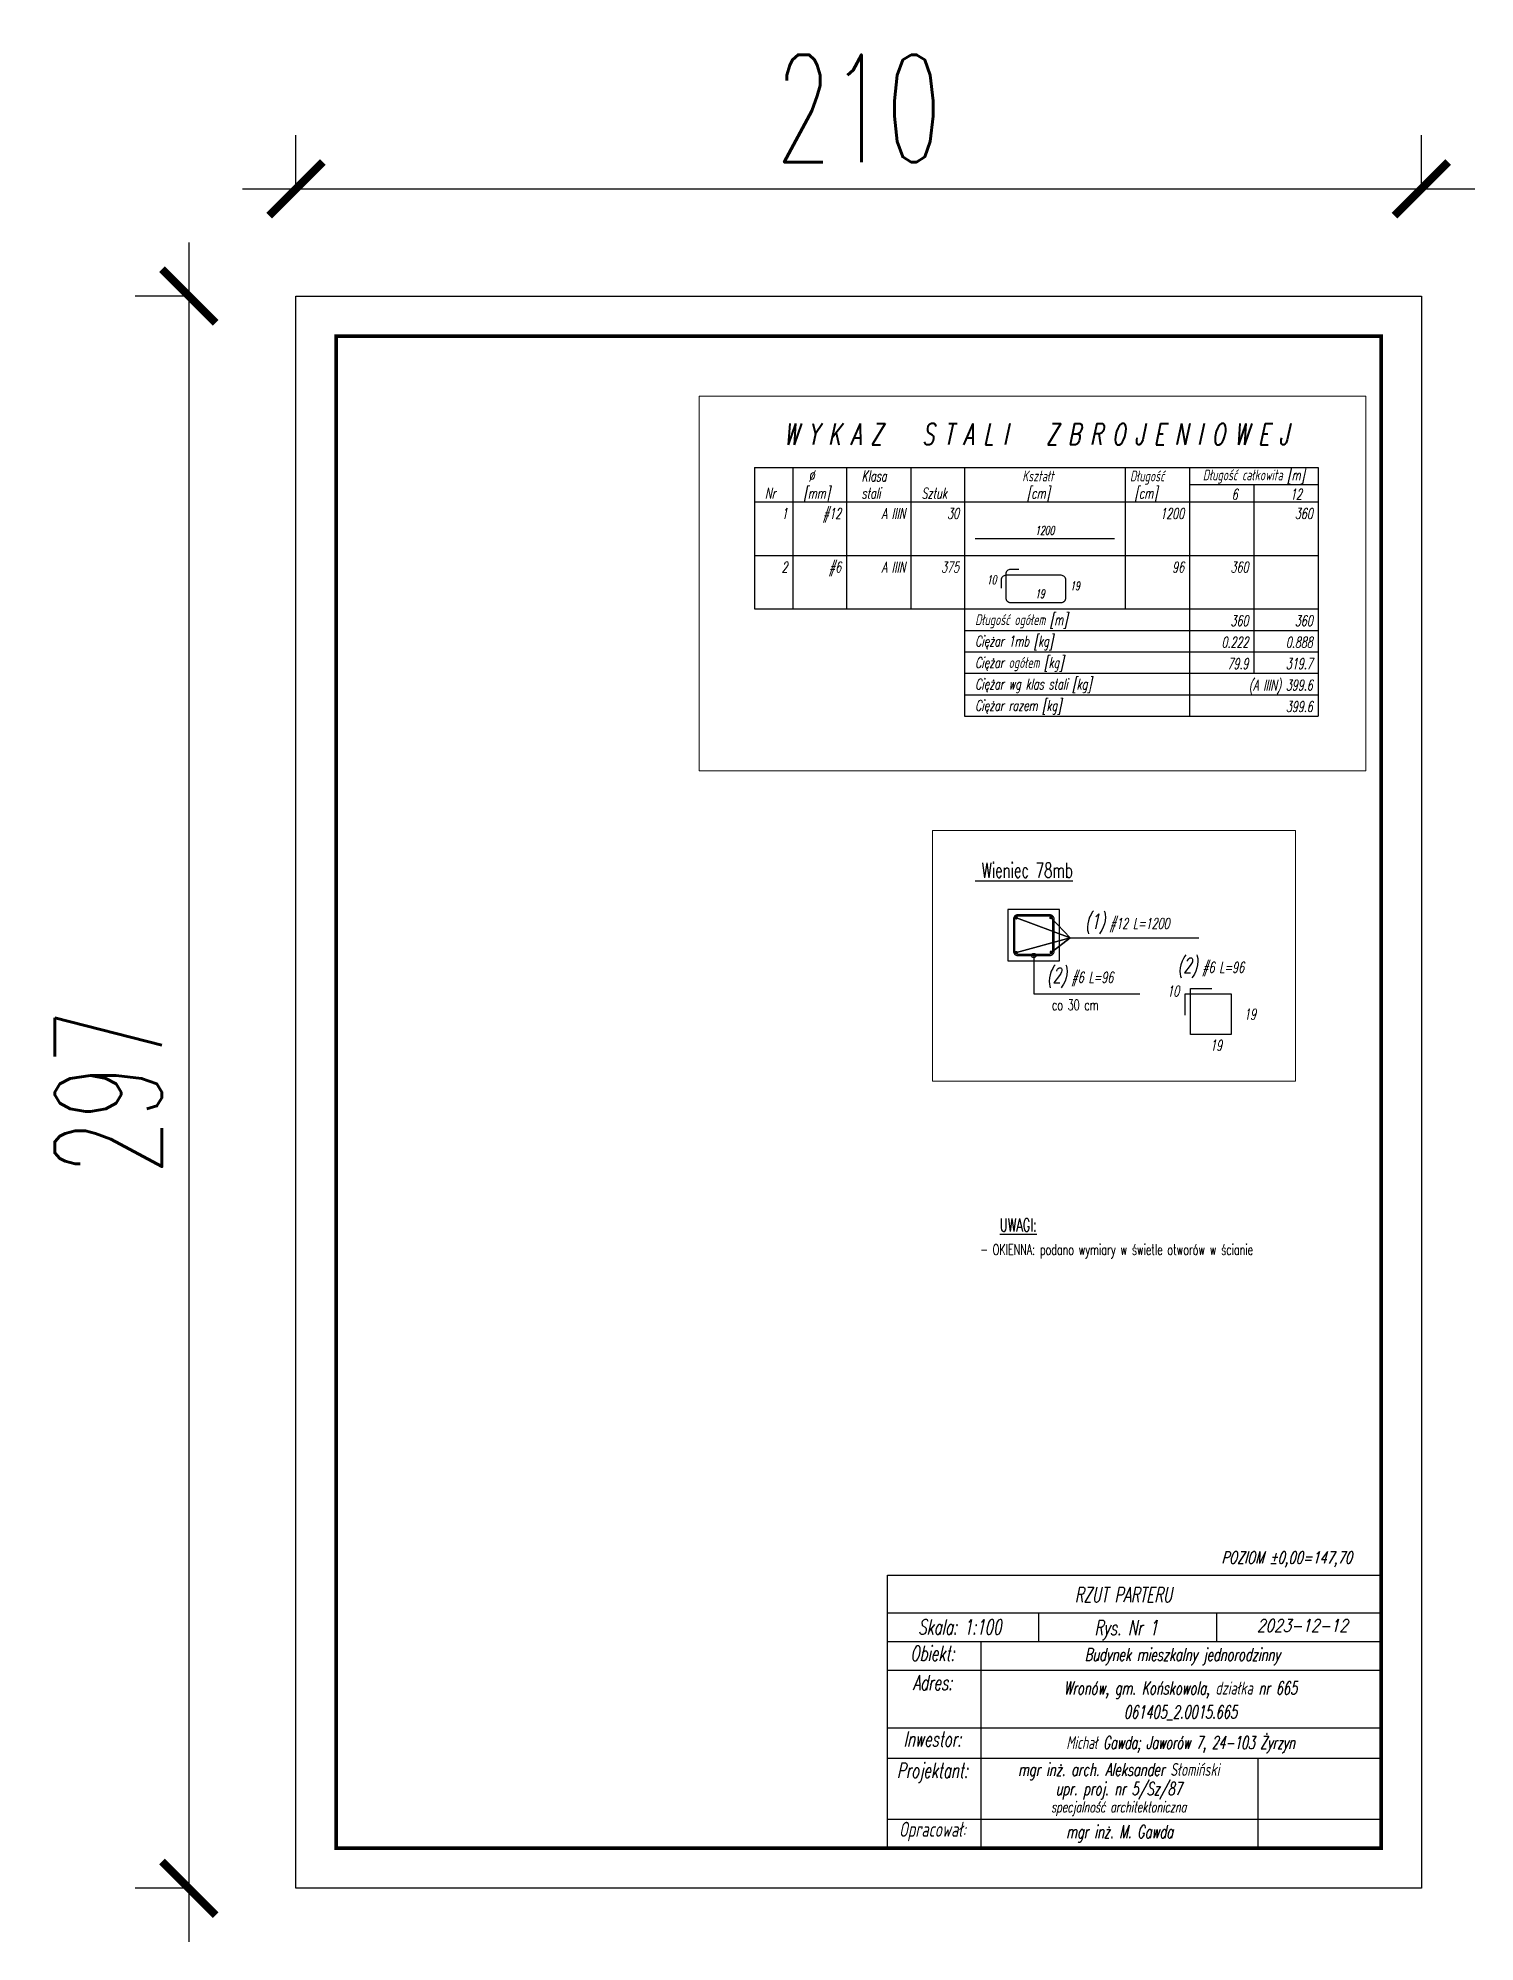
# Paper-space layout 'Layout1' of a CAD drawing. Header units: millimetres. Extents: x -251 to 18, y -18 to 338.
# The model-space entities are those that its viewports show. They can reach past a viewport. Long polylines and large blocks are cut down to what shows.
import ezdxf
from ezdxf.enums import TextEntityAlignment as Align

# ---------------------------------------------------------------- set-up
doc = ezdxf.new("R2010")
doc.units = ezdxf.units.MM
doc.header["$LTSCALE"] = 50
doc.layers.get('Defpoints').update_dxf_attribs({"color": 251})
for name, color, linetype in [('02', 4, 'Continuous'), ('K-ODNOSNIK', 8, 'Continuous'), ('K-RAMKA', 181, 'Continuous'), ('K-TEXT 2.4mm', 71, 'Continuous'), ('K-TEXT 2.8mm', 101, 'Continuous'), ('K-TEXT 2mm', 254, 'Continuous'), ('K-TEXT 4mm', 4, 'Continuous'), ('K-ZBROJ_06', 101, 'Continuous'), ('K-ZBROJ_12', 161, 'Continuous'), ('N-25', 71, 'Continuous'), ('PrzylElektr', 10, 'Continuous'), ('ZBROJA_NIEZLICZAC', 255, 'Continuous'), ('ZBROJA_RZUTPR', 141, 'Continuous'), ('ZBROJA_RZUTPR1', 255, 'Continuous'), ('ZBROJA_ZESTAWIENIE', 62, 'Continuous'), ('ZBROJA_ZESTAWIENIE1', 252, 'Continuous'), ('ZBROJA_ZESTAWIENIE2', 30, 'Continuous'), ('ZBROJA_ZESTAWIENIE3', 141, 'Continuous'), ('ZBROJA_ZESTAWIENIE4', 210, 'Continuous')]:
    doc.layers.add(name, color=color, linetype=linetype)
doc.layers.add('__NIEDRUK__', color=54, linetype='Continuous', plot=False)
doc.styles.add('ROMANS', font='ROMANS.SHX', dxfattribs={"width": 0.8, "oblique": 15, "height": 10})
doc.styles.add('STYL_ZBROJA', font='romanszb.shx', dxfattribs={"width": 0.65, "oblique": 12})
doc.styles.add('text 2.4mm', font='romans.shx', dxfattribs={"width": 0.65})
doc.styles.add('text 2.8mm', font='romans.shx', dxfattribs={"width": 0.65})
doc.styles.add('text 2mm', font='romans.shx', dxfattribs={"width": 0.65})
doc.styles.add('WYM1', font='romanszb.shx', dxfattribs={"width": 0.6})
doc.dimstyles.new('CM100', dxfattribs={"dimscale": 5, "dimtxt": 2, "dimasz": 1, "dimexe": 1, "dimexo": 2, "dimgap": 0.5, "dimtad": 1, "dimrnd": 0.5, "dimdsep": 46, "dimtxsty": 'WYM1', "dimblk": 'OBLIQUE', "dimcen": 0, "dimdle": 1, "dimclrd": 253, "dimclre": 251, "dimclrt": 30, "dimadec": 0, "dimazin": 0, "dimtfac": 1, "dimtix": 1, "dimtmove": 0, "dimatfit": 0, "dimfxl": 1, "dimtfillclr": 256, "dimtolj": 1, "dimarcsym": 0})

# ---------------------------------------------------------------- blocks, each defined once
blk = doc.blocks.new('rabx')
at = {"layer": 'K-TEXT 2.8mm'}
for p, q in [((-805.2, 438.6), (-15.6, 438.6)), ((-563.5, 438.6), (-563.5, 392.6)), ((-279, 438.6), (-279, 392.6)), ((-805.2, 392.6), (-15.6, 392.6)), ((-655.9, 392.6), (-655.9, 62.3))]:
    blk.add_line(p, q, dxfattribs=at)
at = {"layer": 'K-TEXT 2mm'}
for p, q in [((-805.2, 346.6), (-15.6, 346.6)), ((-805.2, 254.6), (-15.6, 254.6)), ((-805.2, 206), (-15.6, 206)), ((-212.5, 62.3), (-212.5, 206)), ((-805.2, 108.3), (-15.6, 108.3))]:
    blk.add_line(p, q, dxfattribs=at)
at = {"layer": 'K-TEXT 4mm'}
blk.add_lwpolyline([(-805.2, 62.3), (-805.2, 498.6), (-15.6, 498.6), (-15.6, 62.3)], close=True, dxfattribs=at)
at = {"layer": '02', "style": 'ROMANS', "oblique": 15, "width": 0.8}
blk.add_text('2023-12-12', height=20, dxfattribs=at).set_placement((-141.8, 408), align=Align.CENTER)
at = {"layer": 'K-TEXT 2.4mm', "style": 'STYL_ZBROJA', "oblique": 12}
for s, width, p in [('Budynek mieszkalny jednorodzinny', 0.65, (-333.4, 361.5)), ('Wronów, gm. Końskowola, działka nr 665', 0.65, (-336.4, 307.8)), ('061405_2.0015.665', 0.65, (-336.4, 269.5)), ('Michał Gawda; Jaworów 7, 24-103 Żyrzyn', 0.62, (-336.4, 220.8)), ('mgr inż. arch. Aleksander Słomiński', 0.65, (-435.2, 177.7)), ('upr. proj. nr 5/Sz/87', 0.65, (-435.2, 147)), ('mgr inż. M. Gawda', 0.65, (-433.9, 78.3))]:
    blk.add_text(s, height=20.567, dxfattribs=dict(at, width=width)).set_placement(p, align=Align.CENTER)
at = {"layer": 'K-TEXT 2.8mm', "style": 'STYL_ZBROJA', "oblique": 12, "width": 0.65}
for s, height, p in [('Obiekt:', 24, (-733.1, 361.5)), ('Adres:', 24, (-733.1, 314.9)), ('Inwestor:', 24, (-733.1, 224.5)), ('Projektant:', 23.995, (-733.1, 174.5)), ('Opracował:', 24, (-733.1, 80.4))]:
    blk.add_text(s, height=height, dxfattribs=at).set_placement(p, align=Align.CENTER)
at = {"layer": 'K-TEXT 2mm', "style": 'STYL_ZBROJA', "oblique": 12, "width": 0.65}
blk.add_text('specjalność architektoniczna', height=17.139, dxfattribs=at).set_placement((-435.2, 119.6), align=Align.CENTER)
at = {"layer": 'N-25', "ltscale": 10, "style": 'ROMANS', "oblique": 15, "width": 0.7}
blk.add_text('POZIOM %%P0,00=147,70', height=19.282, dxfattribs=at).set_placement((-271.1, 517.1))
blk = doc.blocks.new('_ArchTick')
at = {"color": 0, "linetype": 'ByBlock', "const_width": 0.15}
blk.add_lwpolyline([(-0.5, -0.5), (0.5, 0.5)], dxfattribs=at)
blk = doc.blocks.new('*D92')
at = {"layer": '__NIEDRUK__', "color": 251, "lineweight": -2, "transparency": 16777216}
for p, q in [((-210, 317), (-210, 327)), ((0, 317), (0, 327))]:
    blk.add_line(p, q, dxfattribs=at)
at = {"layer": '__NIEDRUK__', "color": 253, "lineweight": -2, "transparency": 16777216}
blk.add_line((-220, 317), (10, 317), dxfattribs=at)
at = {"layer": 'Defpoints', "color": 0, "transparency": 16777216}
for p in [(0, 317), (-210, 297), (0, 297)]:
    blk.add_point(p, dxfattribs=at)
at = {"layer": '__NIEDRUK__', "color": 253, "lineweight": -2, "transparency": 16777216, "xscale": 10, "yscale": 10, "zscale": 10, "rotation": 180}
blk.add_blockref('_ArchTick', (-210, 317), dxfattribs=at)
at = {"layer": '__NIEDRUK__', "color": 253, "lineweight": -2, "transparency": 16777216, "xscale": 10, "yscale": 10, "zscale": 10}
blk.add_blockref('_ArchTick', (0, 317), dxfattribs=at)
at = {"layer": '__NIEDRUK__', "color": 30, "transparency": 16777216, "insert": (-105, 332), "char_height": 20, "attachment_point": 5, "style": 'WYM1'}
blk.add_mtext('\\A1;210', dxfattribs=at)
blk = doc.blocks.new('*D93')
at = {"layer": '__NIEDRUK__', "color": 253, "lineweight": -2, "transparency": 16777216}
blk.add_line((-230, 307), (-230, -10), dxfattribs=at)
at = {"layer": '__NIEDRUK__', "color": 251, "lineweight": -2, "transparency": 16777216}
for p, q in [((-230, 297), (-240, 297)), ((-230, 0), (-240, 0))]:
    blk.add_line(p, q, dxfattribs=at)
at = {"layer": 'Defpoints', "color": 0, "transparency": 16777216}
for p in [(-210, 297), (-210, 0), (-230, 0)]:
    blk.add_point(p, dxfattribs=at)
at = {"layer": '__NIEDRUK__', "color": 253, "lineweight": -2, "transparency": 16777216, "xscale": 10, "yscale": 10, "zscale": 10}
for p, rotation in [((-230, 297), 90), ((-230, 0), 270)]:
    blk.add_blockref('_ArchTick', p, dxfattribs=dict(at, rotation=rotation))
at = {"layer": '__NIEDRUK__', "color": 30, "transparency": 16777216, "insert": (-245, 148.5), "char_height": 20, "attachment_point": 5, "rotation": 90, "style": 'WYM1'}
blk.add_mtext('\\A1;297', dxfattribs=at)
blk = doc.blocks.new('A$C392df230')
h = blk.add_hatch()
h.set_pattern_fill('ANGLE', color=256, scale=0.025)
h.set_pattern_definition([(360, (-2880.4701, 5517.13781), (-5e-64, 0.174625), [0.127, -0.047625]), (90, (-2880.4701, 5517.13781), (-0.174625, 1e-17), [0.127, -0.047625])])
h.paths.add_polyline_path([(0.5, 0, 1), (-0.5, 0, 1)])
blk.add_circle((0, 0), 0.5)
blk = doc.blocks.new('_zestawiejnieM')
at = {"layer": 'ZBROJA_ZESTAWIENIE'}
for p, q in [((0, -40), (263, -40)), ((0, -40), (0, -48)), ((18, -40), (18, -48)), ((43, -40), (43, -48)), ((73, -40), (73, -48)), ((98, -40), (98, -48)), ((173, -40), (173, -48)), ((203, -40), (203, -48)), ((263, -40), (263, -56)), ((0, -48), (0, -56)), ((18, -48), (18, -56)), ((43, -48), (43, -56)), ((73, -48), (73, -56)), ((98, -48), (98, -56)), ((173, -48), (173, -56)), ((203, -48), (203, -56)), ((233, -48), (233, -56)), ((263, -48), (263, -56)), ((263, -48), (263, -56)), ((0, -56), (263, -56)), ((0, -56), (0, -81)), ((18, -56), (18, -81)), ((43, -56), (43, -81)), ((73, -56), (73, -81)), ((98, -56), (98, -81)), ((173, -56), (173, -81)), ((203, -56), (203, -81)), ((233, -56), (233, -81)), ((263, -56), (263, -81)), ((263, -56), (263, -81)), ((0, -81), (0, -106)), ((18, -81), (18, -106)), ((43, -81), (43, -106)), ((73, -81), (73, -106)), ((98, -81), (98, -106)), ((173, -81), (173, -106)), ((203, -81), (203, -106)), ((233, -81), (233, -106)), ((263, -81), (263, -106)), ((263, -81), (263, -106)), ((0, -106), (263, -106)), ((98, -106), (98, -156)), ((203, -106), (203, -156)), ((233, -106), (233, -136)), ((263, -106), (263, -146)), ((263, -106), (263, -136)), ((263, -106), (263, -146)), ((263, -136), (263, -146)), ((263, -146), (263, -156)), ((98, -156), (263, -156))]:
    blk.add_line(p, q, dxfattribs=at)
at = {"layer": 'ZBROJA_ZESTAWIENIE1'}
for p, q in [((203, -48), (263, -48)), ((0, -81), (263, -81)), ((98, -116), (263, -116)), ((98, -126), (263, -126)), ((98, -136), (263, -136)), ((98, -146), (263, -146))]:
    blk.add_line(p, q, dxfattribs=at)
at = {"layer": 'ZBROJA_ZESTAWIENIE3'}
blk.add_lwpolyline([(103, -73.2), (168, -73.2)], dxfattribs=at)
blk.add_lwpolyline([(123.35, -87.55), (119.5, -87.55, 0.414214), (117.3, -89.75), (117.3, -100.75, 0.414214), (119.5, -102.95), (143.1, -102.95, 0.414214), (145.3, -100.75), (145.3, -92.5, 0.414214), (143.1, -90.3), (117.35, -90.3, 0.414214), (115.15, -92.5), (115.15, -96.3)], format="xyb", dxfattribs=at)
at = {"layer": '__NIEDRUK__', "style": 'text 2mm', "width": 0.65}
blk.add_text('18:01:39', height=10, dxfattribs=at).set_placement((0, 0))
at = {"layer": 'ZBROJA_ZESTAWIENIE2', "style": 'STYL_ZBROJA', "oblique": 12, "width": 0.65}
for s, p in [(' %%c', (23, -48)), ('Klasa', (50, -48)), ('Kształt', (125, -48)), (' Długość', (173, -48)), ('Nr', (5, -56)), ('[mm]', (23, -56)), ('stali', (50, -56)), ('Sztuk', (78, -56)), (' [cm]', (125, -56)), ('  [cm]', (173, -56)), ('Długość ogółem [m]', (103, -115)), ('Ciężar 1mb [kg]', (103, -125)), ('Ciężar ogółem [kg]', (103, -135)), ('Ciężar wg klas stali [kg]', (103, -145)), ('Ciężar razem [kg]', (103, -155))]:
    blk.add_text(s, height=5, dxfattribs=at).set_placement(p, align=Align.BOTTOM_LEFT)
for s, height, p in [('Długość całkowita [m]', 5, (233, -46)), ('19', 4, (133.25, -100.9))]:
    blk.add_text(s, height=height, dxfattribs=at).set_placement(p, align=Align.CENTER)
for s, p in [('6', (225.5, -55)), ('12', (255.5, -55)), ('1', (15.5, -64)), ('#12', (40.5, -64)), ('A IIIN', (70.5, -64)), ('30', (95.5, -64)), ('1200', (200.5, -64)), ('360', (260.5, -64)), ('2', (15.5, -89)), ('#6', (40.5, -89)), ('A IIIN', (70.5, -89)), ('375', (95.5, -89)), ('96', (200.5, -89)), ('360', (230.5, -89)), ('360', (230.5, -114)), ('360', (260.5, -114)), ('0.222', (230.5, -124)), ('0.888', (260.5, -124)), ('79.9', (230.5, -134)), ('319.7', (260.5, -134)), ('(A IIIN) 399.6', (260.5, -144)), ('399.6', (260.5, -154))]:
    blk.add_text(s, height=5, dxfattribs=at).set_placement(p, align=Align.RIGHT)
blk.add_text('1200', height=4, dxfattribs=at).set_placement((135.5, -72.55), align=Align.BOTTOM_CENTER)
blk.add_text('10', height=4, dxfattribs=at).set_placement((112.95, -95.6), align=Align.BOTTOM_RIGHT)
blk.add_text('19', height=4, dxfattribs=at).set_placement((147.4, -95.25), align=Align.MIDDLE_LEFT)
at = {"layer": 'ZBROJA_ZESTAWIENIE4', "style": 'STYL_ZBROJA', "oblique": 12, "width": 0.65}
blk.add_text('W Y K A Z   S T A L I   Z B R O J E N I O W E J', height=10, dxfattribs=at).set_placement((131.5, -29.5), align=Align.CENTER)
blk = doc.blocks.new('ramka')
at = {"const_width": 0.7}
blk.add_lwpolyline([(-195, 282), (0, 282), (0, 0), (-195, 0)], close=True, dxfattribs=at)
at = {"layer": '__NIEDRUK__'}
blk.add_lwpolyline([(-202.5, 289.5), (7.5, 289.5), (7.5, -7.5), (-202.5, -7.5)], close=True, dxfattribs=at)
dim = blk.add_linear_dim(base=(7.5, 309.5), p1=(-202.5, 289.5), p2=(7.5, 289.5), dimstyle='CM100', override={"dimscale": 10, "dimblk": 'ArchTick'}, dxfattribs=at)
dim.commit()
dim.dimension.update_dxf_attribs({"geometry": '*D92', "text_midpoint": (-97.5, 324.5), "insert": (7.5, -7.5)})
dim = blk.add_linear_dim(base=(-222.5, -7.5), p1=(-202.5, 289.5), p2=(-202.5, -7.5), angle=90, dimstyle='CM100', override={"dimscale": 10, "dimblk": 'ArchTick'}, dxfattribs=at)
dim.commit()
dim.dimension.update_dxf_attribs({"geometry": '*D93', "text_midpoint": (-237.5, 141), "insert": (7.5, -7.5)})

msp = doc.modelspace()

# ---------------------------------------------------------------- linework, layer by layer
at = {"layer": '__NIEDRUK__'}
msp.add_lwpolyline([(33450.25, -61611.99), (33465.25, -61611.99, 0.414214), (33466.65, -61610.59), (33466.65, -61595.59, 0.414214), (33465.25, -61594.19), (33450.25, -61594.19, 0.414214), (33448.85, -61595.59), (33448.85, -61610.59, 0.414214)], format="xyb", close=True, dxfattribs=at)
at = {"layer": 'K-ODNOSNIK'}
for points in [[(33474.7, -61604.42), (33465.85, -61611.15), (33474.7, -61604.42), (33449.65, -61611.15), (33474.7, -61604.42), (33465.85, -61595.02), (33474.7, -61604.42), (33449.65, -61595.02), (33474.7, -61604.42), (33534.73, -61604.42)], [(33457.75, -61612.59), (33457.75, -61630.46), (33507.24, -61630.46)]]:
    msp.add_lwpolyline(points, dxfattribs=at)
msp.add_circle((33457.75, -61612.59), 1, dxfattribs=at)
at = {"layer": 'K-TEXT 2mm'}
msp.add_lwpolyline([(33445.75, -61615.09), (33469.75, -61615.09), (33469.75, -61591.09), (33445.75, -61591.09)], close=True, dxfattribs=at)
at = {"layer": 'K-ZBROJ_06'}
msp.add_lwpolyline([(33450.25, -61612.59), (33465.25, -61612.59, 0.414214), (33467.25, -61610.59), (33467.25, -61595.59, 0.414214), (33465.25, -61593.59), (33450.25, -61593.59, 0.414214), (33448.25, -61595.59), (33448.25, -61610.59, 0.414214)], format="xyb", close=True, dxfattribs=at)
at = {"layer": 'ZBROJA_RZUTPR'}
msp.add_lwpolyline([(33528.38, -61640.45), (33528.38, -61630.45, -0.414214), (33528.38, -61630.45), (33549.88, -61630.45, -0.414214), (33549.88, -61630.45), (33549.88, -61649.45, -0.414214), (33549.88, -61649.45), (33530.88, -61649.45, -0.414214), (33530.88, -61649.45), (33530.88, -61627.95, -0.414214), (33530.88, -61627.95), (33540.88, -61627.95)], format="xyb", dxfattribs=at)

# ---------------------------------------------------------------- block references
msp.add_blockref('_zestawiejnieM', (34161.62, -61615.61))
at = {"layer": 'K-ZBROJ_12', "xscale": -1, "rotation": 180}
msp.add_blockref('A$C392df230', (33449.65, -61595.02), dxfattribs=at)
at = {"layer": 'K-ZBROJ_12', "rotation": 180}
msp.add_blockref('A$C392df230', (33465.85, -61595.02), dxfattribs=at)
at = {"layer": 'K-ZBROJ_12'}
msp.add_blockref('A$C392df230', (33449.65, -61611.15), dxfattribs=at)
at = {"layer": 'K-ZBROJ_12', "xscale": -1}
msp.add_blockref('A$C392df230', (33465.85, -61611.15), dxfattribs=at)

# ---------------------------------------------------------------- texts
at = {"layer": 'K-TEXT 2.8mm', "style": 'text 2.8mm', "width": 0.65}
msp.add_text('%%U Wieniec 78mb', height=7, dxfattribs=at).set_placement((33430.38, -61576.3))
at = {"layer": 'K-TEXT 2mm', "style": 'text 2mm', "width": 0.65}
msp.add_text('co 30 cm', height=5, dxfattribs=at).set_placement((33466.22, -61638.12))
at = {"layer": 'ZBROJA_NIEZLICZAC', "char_height": 10, "style": 'STYL_ZBROJA'}
for s, insert, attachment_point in [('\\H7;\\C71;\\H5;\\C256;\\H7;\\C71;(1)\\H5;\\C256; #12 L=1200', (33481.69, -61602.44), 7), ('\\H7;\\C71;\\H5;\\C256;\\H7;\\C71;(2)\\H5;\\C256; #6 L=96', (33540.38, -61622.95), 8), ('\\H7;\\C71;\\H5;\\C256;\\H7;\\C71;(2)\\H5;\\C256; #6 L=96', (33463.82, -61627.61), 7)]:
    msp.add_mtext(s, dxfattribs=dict(at, insert=insert, attachment_point=attachment_point))
at = {"layer": 'ZBROJA_RZUTPR1', "style": 'STYL_ZBROJA', "oblique": 12, "width": 0.65}
msp.add_text('10', height=5, dxfattribs=at).set_placement((33525.67, -61629.2), align=Align.MIDDLE_RIGHT)
msp.add_text('19', height=5, dxfattribs=at).set_placement((33555.88, -61639.95), align=Align.MIDDLE_LEFT)
msp.add_text('19', height=5, dxfattribs=at).set_placement((33542.88, -61651.95), align=Align.TOP_CENTER)

psp = doc.layouts.get("Layout1")

# ---------------------------------------------------------------- block references
at = {"layer": 'K-RAMKA'}
psp.add_blockref('ramka', (0, 0), dxfattribs=at)
at = {"layer": 'PrzylElektr', "xscale": 0.1166908044100115, "yscale": 0.1166908044100115, "zscale": 0.1166908044100115}
psp.add_blockref('rabx', (1.82, -7.27), dxfattribs=at)

# ---------------------------------------------------------------- texts
at = {"layer": 'K-TEXT 2.4mm', "style": 'text 2.4mm', "width": 0.65}
psp.add_text('%%UUWAGI:', height=2.4, dxfattribs=at).set_placement((-71.16, 115.01))
at = {"layer": 'K-TEXT 2.8mm', "style": 'STYL_ZBROJA', "oblique": 12, "width": 0.65}
for s, p in [('RZUT PARTERU', (-48.09, 45.86)), ('Skala: 1:100', (-78.62, 39.86)), ('Rys. Nr 1', (-47.61, 39.71))]:
    psp.add_text(s, height=2.8, dxfattribs=at).set_placement(p, align=Align.CENTER)
at = {"layer": 'K-TEXT 2mm', "style": 'text 2mm', "width": 0.65}
psp.add_text('- OKIENNA: podano wymiary w świetle otworów w ścianie', height=2, dxfattribs=at).set_placement((-74.82, 110.65))

# ---------------------------------------------------------------- viewports
at = {"layer": 'Defpoints', "view_target_point": (-4155.71, -38812.41)}
psp.add_viewport(center=(-65.04, 235.87), size=(124.4, 69.8598), view_center_point=(38447.13, -22897.36), view_height=174.6495, status=3, dxfattribs=at)
psp.add_viewport(center=(-49.86, 166.44), size=(67.71, 46.718), view_center_point=(37650.89, -22800.32), view_height=116.795, dxfattribs=at)

doc.saveas('drawing.dxf')
